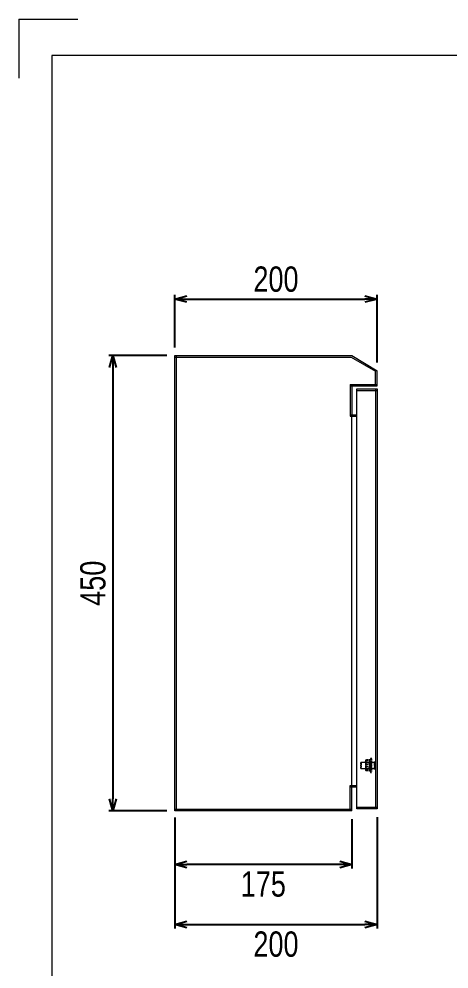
# Model space of a CAD drawing. Header units: millimetres. Extents: x 2056 to 4627, y 1370 to 3195.
# Drawn here: x 2056 to 2481, y 2257 to 3195 of the extents above; entities that cross this region are included whole.
import ezdxf

# ---------------------------------------------------------------- set-up
doc = ezdxf.new("R2010")
doc.units = ezdxf.units.MM
doc.linetypes.add('HIDDEN', pattern=[1.905, 1.27, -0.635])
for name, color, linetype in [('AMLAYER_BENDLINE_BACK', 1, 'HIDDEN'), ('BUSBAR', 3, 'Continuous'), ('FRAME070', 5, 'Continuous'), ('FRAME200', 8, 'Continuous'), ('GR1-1', 3, 'Continuous')]:
    doc.layers.add(name, color=color, linetype=linetype)
doc.styles.add('TAMCO', font='cordia.shx', dxfattribs={"width": 0.8, "height": 25})
doc.dimstyles.new('TAMCO', dxfattribs={"dimtxt": 25, "dimasz": 12, "dimexe": 4, "dimexo": 8, "dimgap": 7, "dimtad": 2, "dimdec": 1, "dimdsep": 46, "dimtxsty": 'TAMCO', "dimblk": 'OPEN30', "dimcen": 2.5, "dimclrd": 4, "dimclre": 4, "dimclrt": 3, "dimadec": 0, "dimazin": 0, "dimtfac": 1, "dimtdec": 1, "dimtmove": 0, "dimatfit": 3, "dimldrblk": 'OPEN30', "dimfxl": 1, "dimarcsym": 0})

# ---------------------------------------------------------------- blocks, each defined once
blk = doc.blocks.new('_Open30')
at = {"color": 0, "linetype": 'ByBlock', "lineweight": -2}
for p, q in [((-1, 0.268), (0, 0)), ((0, 0), (-1, -0.268)), ((0, 0), (-1, 0))]:
    blk.add_line(p, q, dxfattribs=at)
blk = doc.blocks.new('*D55')
at = {"color": 4, "lineweight": -2}
for p, q in [((2202.37, 2862.74), (2144.99, 2862.74)), ((2148.99, 2850.74), (2148.99, 2424.74)), ((2202.37, 2412.74), (2144.99, 2412.74))]:
    blk.add_line(p, q, dxfattribs=at)
at = {"layer": 'DEFPOINTS', "color": 0}
for p in [(2210.37, 2862.74), (2148.99, 2412.74), (2210.37, 2412.74)]:
    blk.add_point(p, dxfattribs=at)
at = {"color": 4, "lineweight": -2, "xscale": 12, "yscale": 12, "zscale": 12}
for p, rotation in [((2148.99, 2862.74), 90), ((2148.99, 2412.74), 270)]:
    blk.add_blockref('_Open30', p, dxfattribs=dict(at, rotation=rotation))
at = {"color": 3, "lineweight": 9, "insert": (2129.49, 2637.74), "char_height": 25, "attachment_point": 5, "rotation": 90, "style": 'TAMCO'}
blk.add_mtext('450', dxfattribs=at)
blk = doc.blocks.new('*D43')
at = {"color": 4, "lineweight": -2}
for p, q in [((2210.37, 2870.74), (2210.37, 2922.56)), ((2410.37, 2855.74), (2410.37, 2922.56)), ((2222.37, 2918.56), (2398.37, 2918.56))]:
    blk.add_line(p, q, dxfattribs=at)
at = {"layer": 'DEFPOINTS', "color": 0}
for p in [(2410.37, 2918.56), (2210.37, 2862.74), (2410.37, 2847.74)]:
    blk.add_point(p, dxfattribs=at)
at = {"color": 4, "lineweight": -2, "xscale": 12, "yscale": 12, "zscale": 12, "rotation": 180}
blk.add_blockref('_Open30', (2210.37, 2918.56), dxfattribs=at)
at = {"color": 4, "lineweight": -2, "xscale": 12, "yscale": 12, "zscale": 12}
blk.add_blockref('_Open30', (2410.37, 2918.56), dxfattribs=at)
at = {"color": 3, "lineweight": 9, "insert": (2310.37, 2938.06), "char_height": 25, "attachment_point": 5, "style": 'TAMCO'}
blk.add_mtext('200', dxfattribs=at)
blk = doc.blocks.new('*D49')
at = {"layer": 'BUSBAR', "color": 4, "lineweight": -2}
for p, q in [((2210.37, 2406.24), (2210.37, 2355.89)), ((2385.37, 2404.74), (2385.37, 2355.89)), ((2373.37, 2359.89), (2222.37, 2359.89))]:
    blk.add_line(p, q, dxfattribs=at)
at = {"layer": 'DEFPOINTS', "color": 0}
for p in [(2210.37, 2414.24), (2385.37, 2412.74), (2210.37, 2359.89)]:
    blk.add_point(p, dxfattribs=at)
at = {"layer": 'BUSBAR', "color": 4, "lineweight": -2, "xscale": 12, "yscale": 12, "zscale": 12, "rotation": 180}
blk.add_blockref('_Open30', (2210.37, 2359.89), dxfattribs=at)
at = {"layer": 'BUSBAR', "color": 4, "lineweight": -2, "xscale": 12, "yscale": 12, "zscale": 12}
blk.add_blockref('_Open30', (2385.37, 2359.89), dxfattribs=at)
at = {"layer": 'BUSBAR', "color": 3, "lineweight": 9, "insert": (2297.87, 2340.39), "char_height": 25, "attachment_point": 5, "style": 'TAMCO'}
blk.add_mtext('175', dxfattribs=at)
blk = doc.blocks.new('*D50')
at = {"layer": 'BUSBAR', "color": 4, "lineweight": -2}
for p, q in [((2210.37, 2404.74), (2210.37, 2296.54)), ((2410.37, 2406.74), (2410.37, 2296.54)), ((2222.37, 2300.54), (2398.37, 2300.54))]:
    blk.add_line(p, q, dxfattribs=at)
at = {"layer": 'DEFPOINTS', "color": 0}
for p in [(2210.37, 2412.74), (2410.37, 2414.74), (2410.37, 2300.54)]:
    blk.add_point(p, dxfattribs=at)
at = {"layer": 'BUSBAR', "color": 4, "lineweight": -2, "xscale": 12, "yscale": 12, "zscale": 12, "rotation": 180}
blk.add_blockref('_Open30', (2210.37, 2300.54), dxfattribs=at)
at = {"layer": 'BUSBAR', "color": 4, "lineweight": -2, "xscale": 12, "yscale": 12, "zscale": 12}
blk.add_blockref('_Open30', (2410.37, 2300.54), dxfattribs=at)
at = {"layer": 'BUSBAR', "color": 3, "lineweight": 9, "insert": (2310.37, 2281.04), "char_height": 25, "attachment_point": 5, "style": 'TAMCO'}
blk.add_mtext('200', dxfattribs=at)
blk = doc.blocks.new('6X10')
at = {"color": 1, "linetype": 'HIDDEN', "lineweight": 9}
for p, q in [((44520.2, -24181.24), (44520.2, -24186.05)), ((44520.8, -24180.64), (44520.8, -24186.64)), ((44534, -24180.63), (44534, -24180.78)), ((44534.38, -24180.65), (44534, -24180.65)), ((44534.38, -24180.65), (44534, -24180.65)), ((44534.38, -24180.69), (44534, -24180.69)), ((44534.38, -24180.73), (44534, -24180.73)), ((44534, -24180.78), (44534, -24180.75)), ((44534, -24180.75), (44534, -24181.09)), ((44534.38, -24180.77), (44534, -24180.77)), ((44534.38, -24180.82), (44534, -24180.82)), ((44534.38, -24180.93), (44534, -24180.93)), ((44534.38, -24181.01), (44534, -24181.01)), ((44534.38, -24181.09), (44534, -24181.09)), ((44534, -24181.36), (44534, -24181.09)), ((44534.38, -24181.18), (44534, -24181.18)), ((44534.38, -24181.36), (44534, -24181.36)), ((44534, -24181.36), (44534, -24182)), ((44534.38, -24181.47), (44534, -24181.47)), ((44534.38, -24181.58), (44534, -24181.58)), ((44534.38, -24181.71), (44534, -24181.71)), ((44534.38, -24181.94), (44534, -24181.94)), ((44534, -24182), (44534, -24182.21)), ((44534.38, -24182.08), (44534, -24182.08)), ((44534.38, -24182.21), (44534, -24182.21)), ((44534, -24182.79), (44534, -24182.21)), ((44534.38, -24182.36), (44534, -24182.36)), ((44534.38, -24182.63), (44534, -24182.63)), ((44534, -24182.79), (44534, -24182.91)), ((44534.38, -24182.79), (44534, -24182.79)), ((44534, -24182.91), (44534, -24183.69)), ((44534.38, -24182.95), (44534, -24182.95)), ((44534.38, -24183.11), (44534, -24183.11)), ((44534.38, -24183.4), (44534, -24183.4)), ((44534.38, -24183.57), (44534, -24183.57)), ((44534, -24184.34), (44534, -24183.69)), ((44534, -24183.69), (44534, -24183.72)), ((44534.38, -24183.72), (44534, -24183.72)), ((44534.38, -24183.89), (44534, -24183.89)), ((44534.38, -24184.18), (44534, -24184.18)), ((44534.38, -24184.34), (44534, -24184.34)), ((44534, -24184.34), (44534, -24184.38)), ((44534, -24184.38), (44534, -24184.5)), ((44534.38, -24184.5), (44534, -24184.5)), ((44534, -24184.5), (44534, -24184.65)), ((44534, -24184.65), (44534, -24185.36)), ((44534.38, -24184.66), (44534, -24184.66)), ((44534.38, -24184.93), (44534, -24184.93)), ((44534.38, -24185.08), (44534, -24185.08)), ((44534.38, -24185.21), (44534, -24185.21)), ((44534.38, -24185.35), (44534, -24185.35)), ((44534, -24185.71), (44534, -24185.36)), ((44534.38, -24185.58), (44534, -24185.58)), ((44534.38, -24185.71), (44534, -24185.71)), ((44534, -24185.71), (44534, -24185.82)), ((44534.38, -24185.82), (44534, -24185.82)), ((44534, -24185.82), (44534, -24186.12)), ((44534.38, -24185.93), (44534, -24185.93)), ((44534.38, -24186.11), (44534, -24186.11)), ((44534, -24186.12), (44534, -24186.58)), ((44534.38, -24186.2), (44534, -24186.2)), ((44534.38, -24186.28), (44534, -24186.28)), ((44534.38, -24186.36), (44534, -24186.36)), ((44534.38, -24186.47), (44534, -24186.47)), ((44534.38, -24186.52), (44534, -24186.52)), ((44534.38, -24186.56), (44534, -24186.56)), ((44534, -24186.58), (44534, -24186.71)), ((44534.38, -24186.6), (44534, -24186.6)), ((44534.38, -24186.63), (44534, -24186.63)), ((44534.38, -24186.64), (44534, -24186.64)), ((44534.6, -24180.58), (44534.38, -24180.58)), ((44534.6, -24180.63), (44534.38, -24180.63)), ((44534.38, -24180.63), (44534.38, -24180.78)), ((44534.6, -24180.64), (44534.38, -24180.64)), ((44534.6, -24180.69), (44534.38, -24180.69)), ((44534.6, -24180.71), (44534.38, -24180.71)), ((44534.6, -24180.71), (44534.38, -24180.71)), ((44534.6, -24180.75), (44534.38, -24180.75)), ((44534.38, -24180.75), (44534.38, -24181.36)), ((44534.38, -24180.75), (44534.38, -24180.78)), ((44534.6, -24180.78), (44534.38, -24180.78)), ((44534.6, -24180.81), (44534.38, -24180.81)), ((44534.6, -24180.9), (44534.38, -24180.9)), ((44534.6, -24181.11), (44534.38, -24181.11)), ((44534.6, -24181.17), (44534.38, -24181.17)), ((44534.6, -24181.36), (44534.38, -24181.36)), ((44534.38, -24181.58), (44534.38, -24181.36)), ((44534.6, -24181.43), (44534.38, -24181.43)), ((44534.38, -24182), (44534.38, -24181.58)), ((44534.6, -24181.69), (44534.38, -24181.69)), ((44534.6, -24181.93), (44534.38, -24181.93)), ((44534.6, -24182), (44534.38, -24182)), ((44534.38, -24182), (44534.38, -24182.91)), ((44534.6, -24182.25), (44534.38, -24182.25)), ((44534.6, -24182.55), (44534.38, -24182.55)), ((44534.6, -24182.64), (44534.38, -24182.64)), ((44534.38, -24183.57), (44534.38, -24182.91)), ((44534.6, -24182.91), (44534.38, -24182.91)), ((44534.38, -24182.95), (44534.38, -24182.91)), ((44534.6, -24183), (44534.38, -24183)), ((44534.6, -24183.32), (44534.38, -24183.32)), ((44534.38, -24183.6), (44534.38, -24183.57)), ((44534.38, -24183.6), (44534.38, -24183.69)), ((44534.6, -24183.6), (44534.38, -24183.6)), ((44534.6, -24183.69), (44534.38, -24183.69)), ((44534.38, -24183.69), (44534.38, -24184.65)), ((44534.6, -24183.97), (44534.38, -24183.97)), ((44534.6, -24184.29), (44534.38, -24184.29)), ((44534.6, -24184.38), (44534.38, -24184.38)), ((44534.38, -24185.08), (44534.38, -24184.65)), ((44534.6, -24184.65), (44534.38, -24184.65)), ((44534.6, -24184.74), (44534.38, -24184.74)), ((44534.6, -24185.04), (44534.38, -24185.04)), ((44534.38, -24185.21), (44534.38, -24185.08)), ((44534.38, -24185.36), (44534.38, -24185.21)), ((44534.6, -24185.29), (44534.38, -24185.29)), ((44534.38, -24185.36), (44534.38, -24186.12)), ((44534.6, -24185.36), (44534.38, -24185.36)), ((44534.6, -24185.6), (44534.38, -24185.6)), ((44534.6, -24185.86), (44534.38, -24185.86)), ((44534.6, -24185.93), (44534.38, -24185.93)), ((44534.38, -24186.2), (44534.38, -24186.12)), ((44534.6, -24186.12), (44534.38, -24186.12)), ((44534.6, -24186.18), (44534.38, -24186.18)), ((44534.38, -24186.28), (44534.38, -24186.2)), ((44534.38, -24186.58), (44534.38, -24186.28)), ((44534.6, -24186.38), (44534.38, -24186.38)), ((44534.6, -24186.54), (44534.38, -24186.54)), ((44534.38, -24186.58), (44534.38, -24186.93)), ((44534.6, -24186.58), (44534.38, -24186.58)), ((44534.6, -24186.71), (44534.38, -24186.71)), ((44534.6, -24186.83), (44534.38, -24186.83)), ((44534.6, -24186.86), (44534.38, -24186.86)), ((44534.6, -24186.93), (44534.38, -24186.93)), ((44534.6, -24186.95), (44534.41, -24186.95)), ((44534.6, -24187), (44534.49, -24187)), ((44534.6, -24187.01), (44534.52, -24187.01)), ((44534.6, -24180.19), (44534.6, -24187.1)), ((44535.2, -24180.19), (44535.2, -24187.1))]:
    blk.add_line(p, q, dxfattribs=at)
for centre, start, end in [((44534.9, -24180.19), 0, 180), ((44534.9, -24187.1), 180, 0)]:
    blk.add_arc(centre, 0.297, start, end, dxfattribs=at)
for points, degree in [([(44520.8, -24180.64), (44520.2, -24181.24)], 1), ([(44520.2, -24186.05), (44520.8, -24186.64)], 1), ([(44534.38, -24180.64), (44534, -24180.64)], 1), ([(44534, -24186.64), (44534.38, -24186.64)], 1), ([(44534.6, -24186.84), (44534.49, -24186.77), (44534.37, -24186.83), (44534.25, -24186.86)], 3), ([(44534.28, -24186.87), (44534.39, -24186.83), (44534.5, -24186.79), (44534.6, -24186.85)], 3), ([(44534.28, -24186.87), (44534.39, -24186.88), (44534.5, -24186.94), (44534.6, -24187.01)], 3), ([(44534.6, -24180.63), (44534.38, -24180.63)], 1), ([(44534.52, -24187.01), (44534.6, -24187.01)], 1), ([(44535.2, -24180.2), (44535.2, -24180.2)], 1), ([(44535.2, -24187.09), (44535.2, -24187.09)], 1)]:
    blk.add_open_spline(points, degree=degree, dxfattribs=at)
at = {"color": 1, "lineweight": 9}
for points in [[(44534, -24180.64), (44520.8, -24180.64)], [(44520.8, -24186.64), (44534, -24186.64)]]:
    blk.add_open_spline(points, degree=1, dxfattribs=at)
at = {"color": 1, "linetype": 'HIDDEN', "lineweight": 9}
for points, knots in [([(44534.6, -24180.26), (44534.53, -24180.31), (44534.33, -24180.43), (44534.13, -24180.55), (44534, -24180.63)], [0, 0, 0, 0, 0.374628, 1, 1, 1, 1]), ([(44534, -24180.64), (44534.12, -24180.58), (44534.32, -24180.46), (44534.52, -24180.33), (44534.6, -24180.28)], [0, 0, 0, 0, 0.559493, 1, 1, 1, 1]), ([(44534.6, -24180.34), (44534.53, -24180.38), (44534.33, -24180.5), (44534.13, -24180.62), (44534, -24180.69)], [0, 0, 0, 0, 0.374625, 1, 1, 1, 1]), ([(44534, -24180.71), (44534.13, -24180.63), (44534.33, -24180.51), (44534.53, -24180.39), (44534.6, -24180.34)], [0, 0, 0, 0, 0.625374, 1, 1, 1, 1]), ([(44534, -24180.78), (44534.12, -24180.72), (44534.32, -24180.6), (44534.52, -24180.49), (44534.6, -24180.44)], [0, 0, 0, 0, 0.559495, 1, 1, 1, 1]), ([(44534.6, -24180.45), (44534.52, -24180.5), (44534.32, -24180.62), (44534.12, -24180.74), (44534, -24180.81)], [0, 0, 0, 0, 0.440506, 1, 1, 1, 1]), ([(44534.6, -24180.76), (44534.53, -24180.8), (44534.33, -24180.55), (44534.13, -24180.65), (44534, -24180.71)], [0, 0, 0, 0, 0.374628, 1, 1, 1, 1]), ([(44534.6, -24180.76), (44534.52, -24180.81), (44534.32, -24180.57), (44534.12, -24180.69), (44534, -24180.75)], [0, 0, 0, 0, 0.440505, 1, 1, 1, 1]), ([(44534, -24180.9), (44534.13, -24180.85), (44534.33, -24180.76), (44534.53, -24180.67), (44534.6, -24180.63)], [0, 0, 0, 0, 0.625372, 1, 1, 1, 1]), ([(44534.6, -24180.86), (44534.53, -24180.89), (44534.33, -24180.97), (44534.13, -24181.05), (44534, -24181.11)], [0, 0, 0, 0, 0.374627, 1, 1, 1, 1]), ([(44534, -24181.17), (44534.13, -24181.11), (44534.33, -24181.01), (44534.53, -24180.91), (44534.6, -24180.87)], [0, 0, 0, 0, 0.625375, 1, 1, 1, 1]), ([(44534, -24181.36), (44534.13, -24181.32), (44534.33, -24181.25), (44534.53, -24181.17), (44534.6, -24181.15)], [0, 0, 0, 0, 0.625374, 1, 1, 1, 1]), ([(44534.6, -24181.16), (44534.53, -24181.19), (44534.33, -24181.28), (44534.13, -24181.37), (44534, -24181.43)], [0, 0, 0, 0, 0.374628, 1, 1, 1, 1]), ([(44534, -24181.69), (44534.13, -24181.63), (44534.33, -24181.55), (44534.53, -24181.47), (44534.6, -24181.44)], [0, 0, 0, 0, 0.625372, 1, 1, 1, 1]), ([(44534.6, -24181.77), (44534.41, -24181.82), (44534.21, -24181.87), (44534.01, -24181.92), (44534, -24181.93)], [0, 0, 0, 0, 0.950163, 1, 1, 1, 1]), ([(44534.6, -24181.78), (44534.53, -24181.81), (44534.33, -24181.88), (44534.13, -24181.95), (44534, -24182)], [0, 0, 0, 0, 0.374626, 1, 1, 1, 1]), ([(44534, -24182.25), (44534.13, -24182.23), (44534.33, -24182.19), (44534.53, -24182.15), (44534.6, -24182.14)], [0, 0, 0, 0, 0.625372, 1, 1, 1, 1]), ([(44534.6, -24182.48), (44534.52, -24182.49), (44534.32, -24182.51), (44534.12, -24182.54), (44534, -24182.55)], [0, 0, 0, 0, 0.440506, 1, 1, 1, 1]), ([(44534, -24182.64), (44534.01, -24182.64), (44534.21, -24182.59), (44534.41, -24182.54), (44534.6, -24182.49)], [0, 0, 0, 0, 0.049836, 1, 1, 1, 1]), ([(44534, -24182.91), (44534.13, -24182.9), (44534.33, -24182.89), (44534.53, -24182.87), (44534.6, -24182.87)], [0, 0, 0, 0, 0.625373, 1, 1, 1, 1]), ([(44534.6, -24182.88), (44534.53, -24182.9), (44534.33, -24182.94), (44534.13, -24182.97), (44534, -24183)], [0, 0, 0, 0, 0.374622, 1, 1, 1, 1]), ([(44534, -24183.32), (44534.12, -24183.3), (44534.32, -24183.28), (44534.52, -24183.25), (44534.6, -24183.24)], [0, 0, 0, 0, 0.559496, 1, 1, 1, 1]), ([(44534.6, -24183.64), (44534.53, -24183.64), (44534.33, -24183.62), (44534.13, -24183.61), (44534, -24183.6)], [0, 0, 0, 0, 0.374629, 1, 1, 1, 1]), ([(44534.6, -24183.65), (44534.53, -24183.65), (44534.33, -24183.66), (44534.13, -24183.68), (44534, -24183.69)], [0, 0, 0, 0, 0.374629, 1, 1, 1, 1]), ([(44534, -24183.97), (44534.01, -24183.97), (44534.21, -24184), (44534.41, -24184.02), (44534.6, -24184.05)], [0, 0, 0, 0, 0.049836, 1, 1, 1, 1]), ([(44534.6, -24184.41), (44534.53, -24184.39), (44534.33, -24184.35), (44534.13, -24184.32), (44534, -24184.29)], [0, 0, 0, 0, 0.374627, 1, 1, 1, 1]), ([(44534, -24184.38), (44534.13, -24184.39), (44534.33, -24184.4), (44534.53, -24184.42), (44534.6, -24184.42)], [0, 0, 0, 0, 0.625373, 1, 1, 1, 1]), ([(44534, -24184.65), (44534.12, -24184.68), (44534.32, -24184.73), (44534.52, -24184.78), (44534.6, -24184.8)], [0, 0, 0, 0, 0.559496, 1, 1, 1, 1]), ([(44534.6, -24184.81), (44534.41, -24184.79), (44534.21, -24184.76), (44534.01, -24184.74), (44534, -24184.74)], [0, 0, 0, 0, 0.950164, 1, 1, 1, 1]), ([(44534, -24185.04), (44534.13, -24185.06), (44534.33, -24185.1), (44534.53, -24185.14), (44534.6, -24185.15)], [0, 0, 0, 0, 0.625375, 1, 1, 1, 1]), ([(44534.6, -24185.51), (44534.53, -24185.48), (44534.33, -24185.41), (44534.13, -24185.34), (44534, -24185.29)], [0, 0, 0, 0, 0.374626, 1, 1, 1, 1]), ([(44534.6, -24185.51), (44534.52, -24185.49), (44534.32, -24185.44), (44534.12, -24185.39), (44534, -24185.36)], [0, 0, 0, 0, 0.440506, 1, 1, 1, 1]), ([(44534, -24185.6), (44534.13, -24185.65), (44534.33, -24185.74), (44534.53, -24185.82), (44534.6, -24185.85)], [0, 0, 0, 0, 0.625376, 1, 1, 1, 1]), ([(44534.6, -24186.13), (44534.53, -24186.1), (44534.33, -24186.01), (44534.13, -24185.92), (44534, -24185.86)], [0, 0, 0, 0, 0.374626, 1, 1, 1, 1]), ([(44534, -24185.93), (44534.13, -24185.97), (44534.33, -24186.04), (44534.53, -24186.12), (44534.6, -24186.14)], [0, 0, 0, 0, 0.625374, 1, 1, 1, 1]), ([(44534, -24186.12), (44534.13, -24186.18), (44534.33, -24186.28), (44534.53, -24186.38), (44534.6, -24186.42)], [0, 0, 0, 0, 0.625373, 1, 1, 1, 1]), ([(44534.6, -24186.43), (44534.53, -24186.4), (44534.33, -24186.32), (44534.13, -24186.23), (44534, -24186.18)], [0, 0, 0, 0, 0.37463, 1, 1, 1, 1]), ([(44534, -24186.38), (44534.13, -24186.44), (44534.33, -24186.53), (44534.53, -24186.62), (44534.6, -24186.66)], [0, 0, 0, 0, 0.625374, 1, 1, 1, 1]), ([(44534.6, -24186.88), (44534.41, -24186.77), (44534.21, -24186.66), (44534.01, -24186.55), (44534, -24186.54)], [0, 0, 0, 0, 0.950164, 1, 1, 1, 1]), ([(44534.6, -24186.88), (44534.53, -24186.84), (44534.33, -24186.74), (44534.13, -24186.64), (44534, -24186.58)], [0, 0, 0, 0, 0.374625, 1, 1, 1, 1]), ([(44534, -24186.71), (44534.13, -24186.78), (44534.33, -24186.9), (44534.53, -24187.02), (44534.6, -24187.06)], [0, 0, 0, 0, 0.625372, 1, 1, 1, 1]), ([(44534.11, -24180.56), (44534.2, -24180.58), (44534.37, -24180.72), (44534.53, -24180.62), (44534.6, -24180.58)], [0.1790506, 0.1790506, 0.1790506, 0.1790506, 0.6253726, 1, 1, 1, 1]), ([(44534.6, -24187.03), (44534.53, -24186.98), (44534.39, -24186.9), (44534.26, -24186.82), (44534.19, -24186.82)], [0, 0, 0, 0, 0.3746281, 0.6864114, 0.6864114, 0.6864114, 0.6864114]), ([(44534.29, -24186.88), (44534.32, -24186.87), (44534.43, -24186.84), (44534.53, -24186.9), (44534.6, -24186.95)], [0.4828472, 0.4828472, 0.4828472, 0.4828472, 0.6253746, 1, 1, 1, 1]), ([(44534.6, -24186.95), (44534.53, -24186.91), (44534.43, -24186.85), (44534.33, -24186.88), (44534.31, -24186.89)], [0, 0, 0, 0, 0.3746265, 0.4980991, 0.4980991, 0.4980991, 0.4980991])]:
    blk.add_open_spline(points, degree=3, knots=knots, dxfattribs=at)
at = {"layer": 'AMLAYER_BENDLINE_BACK', "color": 1, "lineweight": 9}
for p, q in [((44529.55, -24178.24), (44525.86, -24178.24)), ((44530.16, -24176.93), (44530.16, -24190.36)), ((44531.26, -24177.11), (44531.26, -24190.18)), ((44525.26, -24178.71), (44525.26, -24181.89)), ((44525.26, -24181.89), (44525.26, -24186.82)), ((44525.26, -24186.82), (44525.26, -24188.64)), ((44525.61, -24181.14), (44525.61, -24186.14)), ((44529.55, -24179.19), (44525.86, -24179.19)), ((44529.55, -24182.7), (44525.86, -24182.7)), ((44529.55, -24184.59), (44525.86, -24184.59)), ((44530.89, -24182.77), (44530.89, -24181.14)), ((44530.89, -24186.14), (44530.89, -24182.77)), ((44531.24, -24186.64), (44531.24, -24180.64)), ((44529.55, -24188.1), (44525.86, -24188.1)), ((44529.55, -24189.05), (44525.86, -24189.05))]:
    blk.add_line(p, q, dxfattribs=at)
for centre, start, end in [((44530.7, -24177.11), 0, 160), ((44530.7, -24190.18), 200, 0)]:
    blk.add_arc(centre, 0.567, start, end, dxfattribs=at)
for points, knots in [([(44525.86, -24178.24), (44525.59, -24178.38), (44525.28, -24178.53), (44525.26, -24178.7), (44525.26, -24178.71)], [0, 0, 0, 0, 0.896037, 1, 1, 1, 1]), ([(44525.26, -24180.47), (44525.34, -24179.86), (44525.44, -24179.09), (44525.79, -24178.38), (44525.86, -24178.24)], [0, 0, 0, 0, 0.801464, 1, 1, 1, 1]), ([(44529.55, -24179.19), (44529.42, -24179.03), (44529.15, -24178.71), (44529.41, -24178.4), (44529.55, -24178.24)], [0, 0, 0, 0, 0.492148, 1, 1, 1, 1]), ([(44529.55, -24178.24), (44529.42, -24178.97), (44529.15, -24180.46), (44529.41, -24181.94), (44529.55, -24182.7)], [0, 0, 0, 0, 0.492148, 1, 1, 1, 1]), ([(44529.55, -24178.24), (44529.59, -24178.23), (44529.67, -24178.23), (44529.78, -24178.17), (44529.86, -24178.08), (44529.91, -24178.01), (44529.92, -24177.97), (44529.92, -24177.96)], [0, 0, 0, 0, 0.236183, 0.471396, 0.73246, 0.992086, 1, 1, 1, 1]), ([(44529.92, -24177.96), (44529.88, -24178.01), (44529.67, -24178.21), (44529.53, -24178.56), (44529.8, -24178.83), (44529.92, -24178.96)], [0, 0, 0, 0, 0.118084, 0.592259, 1, 1, 1, 1]), ([(44529.92, -24182.65), (44529.88, -24182.47), (44529.67, -24181.56), (44529.53, -24179.98), (44529.8, -24178.6), (44529.92, -24177.96)], [0, 0, 0, 0, 0.118083, 0.592258, 1, 1, 1, 1]), ([(44529.64, -24178.35), (44529.64, -24178.35), (44529.64, -24178.33), (44529.66, -24178.26), (44529.8, -24178.15), (44529.82, -24178.14)], [0, 0, 0, 0, 0.006763, 0.854115, 1, 1, 1, 1]), ([(44525.26, -24178.71), (44525.34, -24178.84), (44525.44, -24179), (44525.79, -24179.16), (44525.86, -24179.19)], [0, 0, 0, 0, 0.801462, 1, 1, 1, 1]), ([(44525.86, -24179.19), (44525.77, -24179.41), (44525.42, -24180.28), (44525.33, -24181.21), (44525.26, -24181.89)], [0, 0, 0, 0, 0.263254, 1, 1, 1, 1]), ([(44525.86, -24182.7), (44525.59, -24182.04), (44525.28, -24181.31), (44525.26, -24180.55), (44525.26, -24180.47)], [0, 0, 0, 0, 0.896037, 1, 1, 1, 1]), ([(44525.26, -24181.89), (44525.27, -24182.03), (44525.29, -24182.92), (44525.55, -24183.83), (44525.85, -24184.56), (44525.86, -24184.59)], [0, 0, 0, 0, 0.148485, 0.965571, 1, 1, 1, 1]), ([(44525.86, -24182.7), (44525.77, -24182.93), (44525.42, -24183.79), (44525.33, -24184.72), (44525.26, -24185.4)], [0, 0, 0, 0, 0.263254, 1, 1, 1, 1]), ([(44525.86, -24184.59), (44525.59, -24185.25), (44525.28, -24185.98), (44525.26, -24186.74), (44525.26, -24186.82)], [0, 0, 0, 0, 0.896036, 1, 1, 1, 1]), ([(44525.26, -24185.4), (44525.27, -24185.54), (44525.29, -24186.43), (44525.55, -24187.34), (44525.85, -24188.07), (44525.86, -24188.1)], [0, 0, 0, 0, 0.148485, 0.965571, 1, 1, 1, 1]), ([(44525.26, -24186.82), (44525.34, -24187.43), (44525.44, -24188.2), (44525.79, -24188.91), (44525.86, -24189.05)], [0, 0, 0, 0, 0.801462, 1, 1, 1, 1]), ([(44529.55, -24184.59), (44529.42, -24183.71), (44529.15, -24181.9), (44529.41, -24180.1), (44529.55, -24179.19)], [0, 0, 0, 0, 0.492148, 1, 1, 1, 1]), ([(44529.55, -24182.7), (44529.42, -24183.58), (44529.15, -24185.39), (44529.41, -24187.19), (44529.55, -24188.1)], [0, 0, 0, 0, 0.492148, 1, 1, 1, 1]), ([(44529.55, -24189.05), (44529.42, -24188.32), (44529.15, -24186.83), (44529.41, -24185.35), (44529.55, -24184.59)], [0, 0, 0, 0, 0.492149, 1, 1, 1, 1]), ([(44529.92, -24178.96), (44529.92, -24178.96), (44529.91, -24178.99), (44529.86, -24179.06), (44529.78, -24179.13), (44529.67, -24179.18), (44529.59, -24179.18), (44529.55, -24179.19)], [0, 0, 0, 0, 0.007913, 0.26753, 0.528598, 0.763816, 1, 1, 1, 1]), ([(44529.55, -24182.7), (44529.59, -24182.7), (44529.67, -24182.7), (44529.78, -24182.68), (44529.86, -24182.67), (44529.91, -24182.66), (44529.92, -24182.65), (44529.92, -24182.65)], [0, 0, 0, 0, 0.236186, 0.471401, 0.732468, 0.992093, 1, 1, 1, 1]), ([(44529.92, -24184.64), (44529.92, -24184.64), (44529.91, -24184.63), (44529.86, -24184.62), (44529.78, -24184.6), (44529.67, -24184.59), (44529.59, -24184.59), (44529.55, -24184.59)], [0, 0, 0, 0, 0.007907, 0.267531, 0.528599, 0.763814, 1, 1, 1, 1]), ([(44529.92, -24178.96), (44529.88, -24179.18), (44529.67, -24180.3), (44529.53, -24182.22), (44529.8, -24183.87), (44529.92, -24184.64)], [0, 0, 0, 0, 0.118083, 0.592258, 1, 1, 1, 1]), ([(44529.92, -24188.33), (44529.88, -24188.11), (44529.67, -24186.99), (44529.53, -24185.07), (44529.8, -24183.42), (44529.92, -24182.65)], [0, 0, 0, 0, 0.118083, 0.592259, 1, 1, 1, 1]), ([(44529.92, -24184.64), (44529.88, -24184.82), (44529.67, -24185.73), (44529.53, -24187.3), (44529.8, -24188.69), (44529.92, -24189.32)], [0, 0, 0, 0, 0.118083, 0.592258, 1, 1, 1, 1]), ([(44525.86, -24189.05), (44525.59, -24188.91), (44525.28, -24188.76), (44525.26, -24188.59), (44525.26, -24188.58)], [0, 0, 0, 0, 0.896037, 1, 1, 1, 1]), ([(44529.55, -24188.1), (44529.42, -24188.26), (44529.15, -24188.57), (44529.41, -24188.89), (44529.55, -24189.05)], [0, 0, 0, 0, 0.492148, 1, 1, 1, 1]), ([(44529.55, -24188.1), (44529.59, -24188.11), (44529.67, -24188.11), (44529.78, -24188.16), (44529.86, -24188.23), (44529.91, -24188.3), (44529.92, -24188.33), (44529.92, -24188.33)], [0, 0, 0, 0, 0.236185, 0.471399, 0.732462, 0.992087, 1, 1, 1, 1]), ([(44529.92, -24189.32), (44529.92, -24189.32), (44529.91, -24189.28), (44529.86, -24189.21), (44529.78, -24189.12), (44529.67, -24189.06), (44529.59, -24189.05), (44529.55, -24189.05)], [0, 0, 0, 0, 0.007914, 0.267531, 0.5286, 0.763815, 1, 1, 1, 1]), ([(44529.78, -24189.14), (44529.69, -24188.99), (44529.52, -24188.71), (44529.79, -24188.46), (44529.92, -24188.33)], [0, 0, 0, 0, 0.500552, 1, 1, 1, 1])]:
    blk.add_open_spline(points, degree=3, knots=knots, dxfattribs=at)
for points in [[(44530.16, -24176.92), (44529.66, -24178.31)], [(44529.82, -24178.14), (44529.83, -24178.12)], [(44525.61, -24181.14), (44525.26, -24180.64)], [(44525.26, -24186.64), (44525.61, -24186.14)], [(44530.89, -24181.14), (44525.61, -24181.14)], [(44525.61, -24186.14), (44530.89, -24186.14)], [(44531.24, -24180.64), (44530.89, -24181.14)], [(44530.89, -24186.14), (44531.24, -24186.64)], [(44531.26, -24180.64), (44531.24, -24180.64)], [(44531.24, -24186.64), (44531.26, -24186.64)], [(44529.67, -24188.99), (44529.66, -24188.97)], [(44529.66, -24188.98), (44530.16, -24190.37)], [(44529.83, -24189.17), (44529.79, -24189.13)]]:
    blk.add_open_spline(points, degree=1, dxfattribs=at)

msp = doc.modelspace()

# ---------------------------------------------------------------- linework, layer by layer
at = {"lineweight": 9}
for p, q in [((2210.37, 2862.74), (2385.37, 2862.74)), ((2210.37, 2861.24), (2384.75, 2861.24)), ((2384.75, 2861.24), (2408.87, 2847.12)), ((2385.37, 2862.74), (2410.37, 2847.74)), ((2408.87, 2832.74), (2408.87, 2847.12)), ((2410.37, 2832.74), (2410.37, 2847.74)), ((2383.87, 2834.24), (2410.37, 2834.24)), ((2383.87, 2834.24), (2383.87, 2802.74)), ((2383.87, 2832.74), (2410.37, 2832.74)), ((2385.37, 2834.24), (2385.37, 2802.74)), ((2390.37, 2829.74), (2410.37, 2829.74)), ((2390.37, 2414.74), (2390.37, 2829.74)), ((2390.37, 2828.24), (2410.37, 2828.24)), ((2408.87, 2829.74), (2408.87, 2414.74)), ((2410.37, 2829.74), (2410.37, 2414.74)), ((2383.87, 2804.24), (2390.37, 2804.24)), ((2383.87, 2802.74), (2390.37, 2802.74)), ((2385.37, 2412.74), (2385.37, 2802.74)), ((2383.87, 2412.74), (2383.87, 2437.74)), ((2383.87, 2437.74), (2390.37, 2437.74)), ((2390.37, 2436.24), (2383.87, 2436.24)), ((2385.37, 2412.74), (2385.37, 2437.74)), ((2385.37, 2414.24), (2210.37, 2414.24)), ((2385.37, 2412.74), (2210.37, 2412.74)), ((2410.37, 2416.24), (2390.37, 2416.24)), ((2410.37, 2414.74), (2390.37, 2414.74))]:
    msp.add_line(p, q, dxfattribs=at)
at = {"layer": 'FRAME070', "lineweight": 9}
for p, q in [((4589.93, 3159.28), (2088.85, 3159.28)), ((2088.85, 3159.28), (2088.85, 1419.5)), ((4589.93, 3159.28), (2088.85, 3159.28)), ((2088.85, 3159.28), (2088.85, 1419.5))]:
    msp.add_line(p, q, dxfattribs=at)
at = {"layer": 'FRAME200', "lineweight": 9}
for q in [(2114.61, 3195.21), (2056.28, 3136.88), (2114.61, 3195.21), (2056.28, 3136.88)]:
    msp.add_line((2056.28, 3195.21), q, dxfattribs=at)
at = {"layer": 'GR1-1', "color": 0, "linetype": 'Continuous', "lineweight": 9}
for p, q in [((2210.37, 2412.74), (2210.37, 2862.74)), ((2211.87, 2412.74), (2211.87, 2862.74)), ((2385.37, 2414.24), (2210.37, 2414.24)), ((2384.07, 2414.24), (2382.57, 2414.24))]:
    msp.add_line(p, q, dxfattribs=at)

# ---------------------------------------------------------------- block references
at = {"layer": 'BUSBAR', "color": 2, "lineweight": 9}
msp.add_blockref('6X10', (-42126.33, 26641.38), dxfattribs=at)

# ---------------------------------------------------------------- dimensions: what is measured, and where the dimension line sits
at = {"lineweight": 9}
dim = msp.add_linear_dim(base=(2410.37, 2918.56), p1=(2210.37, 2862.74), p2=(2410.37, 2847.74), dimstyle='TAMCO', dxfattribs=at)
dim.commit()
dim.dimension.update_dxf_attribs({"geometry": '*D43', "text_midpoint": (2310.37, 2938.06)})
dim = msp.add_linear_dim(base=(2148.99, 2412.74), p1=(2210.37, 2862.74), p2=(2210.37, 2412.74), angle=90, dimstyle='TAMCO', dxfattribs=at)
dim.commit()
dim.dimension.update_dxf_attribs({"geometry": '*D55', "text_midpoint": (2129.49, 2637.74)})
at = {"layer": 'BUSBAR', "color": 2, "lineweight": 9}
for base, p1, p2, picture, middle in [((2410.37, 2300.54), (2210.37, 2412.74), (2410.37, 2414.74), '*D50', (2310.37, 2281.04)), ((2210.37, 2359.89), (2385.37, 2412.74), (2210.37, 2414.24), '*D49', (2297.87, 2340.39))]:
    dim = msp.add_linear_dim(base=base, p1=p1, p2=p2, dimstyle='TAMCO', dxfattribs=at)
    dim.commit()
    dim.dimension.update_dxf_attribs({"geometry": picture, "text_midpoint": middle})

doc.saveas('drawing.dxf')
